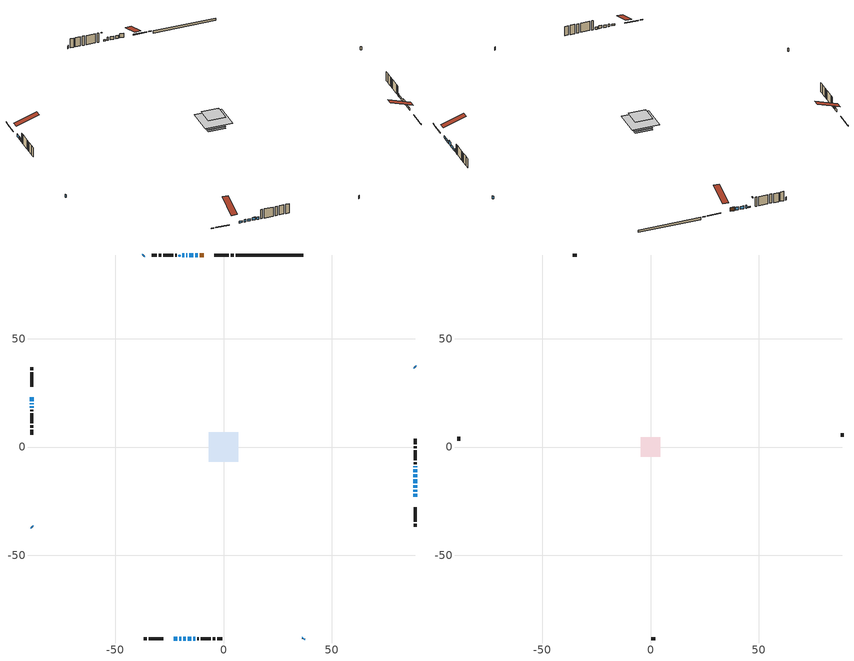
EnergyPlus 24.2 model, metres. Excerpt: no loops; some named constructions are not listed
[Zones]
conditioned space
 floor outside (Floor1 construction): -0.5,-0.5 -0.5,0.5 0.5,0.5 0.5,-0.5 z0.61
 floor outside (Floor2 construction): -1.32,-1.32 -1.32,1.32 1.32,1.32 1.32,-1.32 z0.61
 floor adiabatic (Floor5 construction): -4.44,-4.44 -4.44,4.44 4.44,4.44 4.44,-4.44 z0.61
 floor adiabatic (AdiabaticFloorConstruction): -6.89,-6.89 -6.89,6.89 6.89,6.89 6.89,-6.89 z3.05
 floor foundation (Slab1 construction): -4.44,-4.44 -4.44,4.44 4.44,4.44 4.44,-4.44 z-0.52
 floor foundation (Slab2 construction): -3.64,-3.64 -3.64,3.64 3.64,3.64 3.64,-3.64 z0
 wall outside (RimJoist1 construction): 4.67,88.77 3.4,88.77 / -36.77,-88.77 -35.5,-88.77 / -88.77,36.77 -88.77,35.5 / 88.77,-36.77 88.77,-35.5 z0.61:0.91
 wall outside (RimJoist2 construction): 2.48,88.77 -4.3,88.77 / -34.57,-88.77 -27.79,-88.77 / -88.77,34.57 -88.77,27.79 / 88.77,-34.57 88.77,-27.79 z0.61:0.91
 wall outside (AdiabaticWallConstruction 1): -9.16,88.77 -10.94,88.77 z0.61:2.64
 wall outside (AdiabaticWallConstruction): -11.87,88.77 -13.09,88.77 / -14.02,88.77 -15.85,88.77 / -88.77,22.93 -88.77,21.1 / -16.49,-88.77 -14.96,-88.77 z0.61:2.13; -16.77,88.77 -17.23,88.77 / -88.77,20.17 -88.77,19.71 / 36.77,-88.77 37.09,-88.44 / -88.77,-36.77 -88.44,-37.09 / 88.77,-9.43 88.77,-8.82 / 88.77,36.77 88.33,37.2 / -36.77,88.77 -37.2,88.33 z0.61:2.14; -22.93,-88.77 -21.4,-88.77 z0.61:1.53; -20.48,-88.77 -19.56,-88.77 / 88.77,-22.93 88.77,-21.71 / 88.77,-20.78 88.77,-19.87 / -18.63,-88.77 -17.41,-88.77 / -88.77,18.79 -88.77,18.17 / 88.77,-18.94 88.77,-17.72 / -14.03,-88.77 -13.12,-88.77 / 88.77,-14.03 88.77,-12.51 z0.61:1.83; -18.16,88.77 -19.08,88.77 z0.61:1.22; 88.77,-16.79 88.77,-14.96 z0.61:2.64; 88.77,-11.58 88.77,-10.36 z0.61:1.68
 wall outside (Wall1 construction): -21.54,88.77 -22.31,88.77 / -12.19,-88.77 -11.43,-88.77 / -88.77,17.25 -88.77,16.48 / 88.77,-7.89 88.77,-7.13 z0.61:5.49
 wall outside (Wall2 construction): -23.24,88.77 -27.89,88.77 / -10.5,-88.77 -5.84,-88.77 / -88.77,15.55 -88.77,10.9 / 88.77,-6.2 88.77,-1.55 z0.61:5.49
 wall outside (Wall3 construction): -28.82,88.77 -29.83,88.77 / -4.92,-88.77 -3.9,-88.77 / -88.77,9.97 -88.77,8.96 / 88.77,-0.62 88.77,0.39 z0.61:5.49
 wall outside (Wall4 construction): -30.76,88.77 -33.14,88.77 / -2.97,-88.77 -0.59,-88.77 / -88.77,8.03 -88.77,5.65 / 88.77,1.32 88.77,3.71 z0.61:5.49
 wall foundation (FoundationWall1 construction): 36.77,88.77 5.6,88.77 z-0.52:0.61
 window (WindowConstruction): -11.87,88.77 -13.09,88.77 z0.61:2.13
 window (WindowConstruction 9): -14.02,88.77 -15.85,88.77 z0.61:2.13
 window (WindowConstruction 10): -88.77,22.93 -88.77,21.1 z0.61:2.13
 window (WindowConstruction 11): -16.77,88.77 -17.23,88.77 z0.61:2.13
 window (WindowConstruction 12): -88.77,20.17 -88.77,19.71 z0.61:2.13
 window (WindowConstruction 13): -22.93,-88.77 -21.41,-88.77 z0.61:1.52
 window (WindowConstruction 14): -20.48,-88.77 -19.56,-88.77 z0.61:1.83
 window (WindowConstruction 15): -18.16,88.77 -19.08,88.77 z0.61:1.22
 window (WindowConstruction 16): 88.77,-22.93 88.77,-21.71 z0.61:1.83
 window (WindowConstruction 1): 88.77,-20.78 88.77,-19.87 z0.61:1.83
 window (WindowConstruction 17): -18.63,-88.77 -17.41,-88.77 z0.61:1.83
 window (WindowConstruction 18): -16.48,-88.77 -14.96,-88.77 z0.61:2.13
 window (WindowConstruction 19): 36.77,-88.77 37.09,-88.44 z0.61:2.13
 window (WindowConstruction 20): -88.77,-36.77 -88.44,-37.09 z0.61:2.13
 window (WindowConstruction 21): -88.77,18.79 -88.77,18.18 z0.61:1.83
 window (WindowConstruction 22): 88.77,-18.94 88.77,-17.72 z0.61:1.83
 window (WindowConstruction 2): 88.77,-16.79 88.77,-14.96 z0.61:2.64
 window (WindowConstruction 3): -14.03,-88.77 -13.12,-88.77 z0.61:1.83
 window (WindowConstruction 4): 88.77,-14.03 88.77,-12.51 z0.61:1.83
 window (WindowConstruction 5): 88.77,-11.58 88.77,-10.36 z0.61:1.68
 window (WindowConstruction 6): 88.77,-9.43 88.77,-8.82 z0.61:2.13
 window (WindowConstruction 7): 88.77,36.77 88.34,37.2 z0.61:2.13
 window (WindowConstruction 8): -36.77,88.77 -37.2,88.34 z0.61:2.13
 door (Door): -9.17,88.77 -10.94,88.77 z0.61:2.64
 ceiling adiabatic (AdiabaticFloorConstruction): 6.89,-6.89 6.89,6.89 -6.89,6.89 -6.89,-6.89 z3.05
 roof outside (AdiabaticRoofConstruction): -20.62,88.77,5.49 -20.62,88.19,5.68 -20,88.19,5.68 -20,88.77,5.49
 skylight (SkylightConstruction): -20.61,88.77,5.49 -20.61,88.19,5.68 -20,88.19,5.68 -20,88.77,5.49
attic - vented
 floor to conditioned space (Floor3 construction Reversed): -4.44,-4.44 -4.44,4.44 4.44,4.44 4.44,-4.44 z5.49
 floor to conditioned space (Floor4 construction Reversed): -3.81,-3.81 -3.81,3.81 3.81,3.81 3.81,-3.81 z5.49
 wall outside (Wall5 construction): -34.07,88.77 -35.84,88.77 / 0.34,-88.77 2.11,-88.77 / -88.77,4.72 -88.77,2.95 / 88.77,4.64 88.77,6.4 z0.61:5.49
 roof outside (Roof1 construction): -8.24,88.77,5.49 -8.24,77.36,9.29 -5.23,77.36,9.29 -5.23,88.77,5.49; -23.86,-88.77,5.49 -23.86,-77.36,9.29 -26.86,-77.36,9.29 -26.86,-88.77,5.49; -88.77,23.86,5.49 -77.36,23.86,9.29 -77.36,26.86,9.29 -88.77,26.86,5.49; 88.77,-23.86,5.49 77.36,-23.86,9.29 77.36,-26.86,9.29 88.77,-26.86,5.49
[Material] Roughness=Rough; Thermal Absorptance=0.9
Name | Thickness {m} | Conductivity {W/m-K} | Density {kg/m3} | Specific Heat {J/kg-K} | Solar Absorptance | Visible Absorptance
ceiling loosefill ins | 0.169333 | 0.0480833 | 16.02 | 1046.75 | 0.7 | 0.7
ceiling stud and cavity | 0.1397 | 0.146109 | 65.682 | 1177.47 | 0.7 | 0.7
ceiling stud and cavity 1 | 0.1397 | 0.143726 | 65.682 | 1177.47 | 0.7 | 0.7
gypsum board | 0.0127 | 0.160291 | 801 | 837.4 | 0.6 | 0.6
[Construction]
Floor3 construction: ceiling loosefill ins, ceiling stud and cavity, gypsum board
Floor4 construction: ceiling loosefill ins, ceiling stud and cavity 1, gypsum board
[EnergyManagementSystem:Program]
component_loads_program: Set loads_htg_walls = 0; Set loads_htg_rim_joists = 0; Set loads_htg_foundation_walls = 0; Set loads_htg_floors = 0; Set loads_htg_slabs = 0; Set loads_htg_ceilings = 0; Set loads_htg_roofs = 0; Set loads_htg_windows_conduction = 0; Set loads_htg_windows_solar = 0; Set loads_htg_doors = 0; Set loads_htg_skylights_conduction = 0; Set loads_htg_skylights_solar = 0; Set loads_htg_internal_mass = 0; Set loads_htg_intgains = 0; Set loads_htg_lighting = 0; Set loads_htg_infil = 0; Set loads_htg_mechvent = 0; Set loads_htg_natvent = 0; Set loads_htg_whf = 0; Set loads_htg_ducts = 0; Set loads_clg_walls = 0; Set loads_clg_rim_joists = 0; Set loads_clg_foundation_walls = 0; Set loads_clg_floors = 0; Set loads_clg_slabs = 0; Set loads_clg_ceilings = 0; Set loads_clg_roofs = 0; Set loads_clg_windows_conduction = 0; Set loads_clg_windows_solar = 0; Set loads_clg_doors = 0; Set loads_clg_skylights_conduction = 0; Set loads_clg_skylights_solar = 0; Set loads_clg_internal_mass = 0; Set loads_clg_intgains = 0; Set loads_clg_lighting = 0; Set loads_clg_infil = 0; Set loads_clg_mechvent = 0; Set loads_clg_natvent = 0; Set loads_clg_whf = 0; Set loads_clg_ducts = 0; Set hr_walls = 0; Set hr_walls = hr_walls + s_conv_18 + s_ig_18 + s_sol_18 + s_lgt_18 + s_surf_18; Set hr_walls = hr_walls + s_conv_19 + s_ig_19 + s_sol_19 + s_lgt_19 + s_surf_19; Set hr_walls = hr_walls + s_conv_20 + s_ig_20 + s_sol_20 + s_lgt_20 + s_surf_20; Set hr_walls = hr_walls + s_conv_21 + s_ig_21 + s_sol_21 + s_lgt_21 + s_surf_21; Set hr_walls = hr_walls + s_conv_22 + s_ig_22 + s_sol_22 + s_lgt_22 + s_surf_22; Set hr_walls = hr_walls + s_conv_23 + s_ig_23 + s_sol_23 + s_lgt_23 + s_surf_23; Set hr_walls = hr_walls + s_conv_24 + s_ig_24 + s_sol_24 + s_lgt_24 + s_surf_24; Set hr_walls = hr_walls + s_conv_25 + s_ig_25 + s_sol_25 + s_lgt_25 + s_surf_25; Set hr_walls = hr_walls + s_conv_26 + s_ig_26 + s_sol_26 + s_lgt_26 + s_surf_26; Set hr_walls = hr_walls + s_conv_27 + s_ig_27 + s_sol_27 + s_lgt_27 + s_surf_27; Set hr_walls = hr_walls + s_conv_28 + s_ig_28 + s_sol_28 + s_lgt_28 + s_surf_28; Set hr_walls = hr_walls + s_conv_29 + s_ig_29 + s_sol_29 + s_lgt_29 + s_surf_29; Set hr_walls = hr_walls + s_conv_30 + s_ig_30 + s_sol_30 + s_lgt_30 + s_surf_30; Set hr_walls = hr_walls + s_conv_31 + s_ig_31 + s_sol_31 + s_lgt_31 + s_surf_31; Set hr_walls = hr_walls + s_conv_32 + s_ig_32 + s_sol_32 + s_lgt_32 + s_surf_32; Set hr_walls = hr_walls + s_conv_33 + s_ig_33 + s_sol_33 + s_lgt_33 + s_surf_33; Set hr_rim_joists = 0; Set hr_rim_joists = hr_rim_joists + s_conv_8 + s_ig_8 + s_sol_8 + s_lgt_8 + s_surf_8; Set hr_rim_joists = hr_rim_joists + s_conv_9 + s_ig_9 + s_sol_9 + s_lgt_9 + s_surf_9; Set hr_rim_joists = hr_rim_joists + s_conv_10 + s_ig_10 + s_sol_10 + s_lgt_10 + s_surf_10; Set hr_rim_joists = hr_rim_joists + s_conv_11 + s_ig_11 + s_sol_11 + s_lgt_11 + s_surf_11; Set hr_rim_joists = hr_rim_joists + s_conv_12 + s_ig_12 + s_sol_12 + s_lgt_12 + s_surf_12; Set hr_rim_joists = hr_rim_joists + s_conv_13 + s_ig_13 + s_sol_13 + s_lgt_13 + s_surf_13; Set hr_rim_joists = hr_rim_joists + s_conv_14 + s_ig_14 + s_sol_14 + s_lgt_14 + s_surf_14; Set hr_rim_joists = hr_rim_joists + s_conv_15 + s_ig_15 + s_sol_15 + s_lgt_15 + s_surf_15; Set hr_foundation_walls = 0; Set hr_foundation_walls = hr_foundation_walls + s_conv_5 + s_ig_5 + s_sol_5 + s_lgt_5 + s_surf_5; Set hr_floors = 0; Set hr_floors = hr_floors + s_conv + s_ig + s_sol + s_lgt + s_surf; Set hr_floors = hr_floors + s_conv_1 + s_ig_1 + s_sol_1 + s_lgt_1 + s_surf_1; Set hr_floors = hr_floors + s_conv_4 + s_ig_4 + s_sol_4 + s_lgt_4 + s_surf_4; Set hr_slabs = 0; Set hr_slabs = hr_slabs + s_conv_16 + s_ig_16 + s_sol_16 + s_lgt_16 + s_surf_16; Set hr_slabs = hr_slabs + s_conv_17 + s_ig_17 + s_sol_17 + s_lgt_17 + s_surf_17; Set hr_ceilings = 0; Set hr_ceilings = hr_ceilings + s_conv_2 + s_ig_2 + s_sol_2 + s_lgt_2 + s_surf_2; Set hr_ceilings = hr_ceilings + s_conv_3 + s_ig_3 + s_sol_3 + s_lgt_3 + s_surf_3; Set hr_roofs = 0; Set hr_windows_conduction = 0; Set hr_windows_conduction = hr_windows_conduction + ss_conv_1; Set hr_windows_conduction = hr_windows_conduction + ss_ig_1; Set hr_windows_conduction = hr_windows_conduction + ss_surf_1; Set hr_windows_conduction = hr_windows_conduction + ss_conv_2; Set hr_windows_conduction = hr_windows_conduction + ss_ig_2; Set hr_windows_conduction = hr_windows_conduction + ss_surf_2; Set hr_windows_conduction = hr_windows_conduction + ss_conv_3; Set hr_windows_conduction = hr_windows_conduction + ss_ig_3; Set hr_windows_conduction = hr_windows_conduction + ss_surf_3; Set hr_windows_conduction = hr_windows_conduction + ss_conv_4; Set hr_windows_conduction = hr_windows_conduction + ss_ig_4; Set hr_windows_conduction = hr_windows_conduction + ss_surf_4; Set hr_windows_conduction = hr_windows_conduction + ss_conv_5; Set hr_windows_conduction = hr_windows_conduction + ss_ig_5; Set hr_windows_conduction = hr_windows_conduction + ss_surf_5; Set hr_windows_conduction = hr_windows_conduction + ss_conv_6; Set hr_windows_conduction = hr_windows_conduction + ss_ig_6; Set hr_windows_conduction = hr_windows_conduction + ss_surf_6; Set hr_windows_conduction = hr_windows_conduction + ss_conv_7; Set hr_windows_conduction = hr_windows_conduction + ss_ig_7; Set hr_windows_conduction = hr_windows_conduction + ss_surf_7; Set hr_windows_conduction = hr_windows_conduction + ss_conv_8; Set hr_windows_conduction = hr_windows_conduction + ss_ig_8; Set hr_windows_conduction = hr_windows_conduction + ss_surf_8; Set hr_windows_conduction = hr_windows_conduction + ss_conv_9; Set hr_windows_conduction = hr_windows_conduction + ss_ig_9; Set hr_windows_conduction = hr_windows_conduction + ss_surf_9; Set hr_windows_conduction = hr_windows_conduction + ss_conv_10; Set hr_windows_conduction = hr_windows_conduction + ss_ig_10; Set hr_windows_conduction = hr_windows_conduction + ss_surf_10; Set hr_windows_conduction = hr_windows_conduction + ss_conv_11; Set hr_windows_conduction = hr_windows_conduction + ss_ig_11; Set hr_windows_conduction = hr_windows_conduction + ss_surf_11; Set hr_windows_conduction = hr_windows_conduction + ss_conv_12; Set hr_windows_conduction = hr_windows_conduction + ss_ig_12; Set hr_windows_conduction = hr_windows_conduction + ss_surf_12; Set hr_windows_conduction = hr_windows_conduction + ss_conv_13; Set hr_windows_conduction = hr_windows_conduction + ss_ig_13; Set hr_windows_conduction = hr_windows_conduction + ss_surf_13; Set hr_windows_conduction = hr_windows_conduction + ss_conv_14; Set hr_windows_conduction = hr_windows_conduction + ss_ig_14; Set hr_windows_conduction = hr_windows_conduction + ss_surf_14; Set hr_windows_conduction = hr_windows_conduction + ss_conv_15; Set hr_windows_conduction = hr_windows_conduction + ss_ig_15; Set hr_windows_conduction = hr_windows_conduction + ss_surf_15; Set hr_windows_conduction = hr_windows_conduction + ss_conv_16; Set hr_windows_conduction = hr_windows_conduction + ss_ig_16; Set hr_windows_conduction = hr_windows_conduction + ss_surf_16; Set hr_windows_conduction = hr_windows_conduction + ss_conv_18; Set hr_windows_conduction = hr_windows_conduction + ss_ig_18; Set hr_windows_conduction = hr_windows_conduction + ss_surf_18; Set hr_windows_conduction = hr_windows_conduction + ss_conv_19; Set hr_windows_conduction = hr_windows_conduction + ss_ig_19; Set hr_windows_conduction = hr_windows_conduction + ss_surf_19; Set hr_windows_conduction = hr_windows_conduction + ss_conv_20; Set hr_windows_conduction = hr_windows_conduction + ss_ig_20; Set hr_windows_conduction = hr_windows_conduction + ss_surf_20; Set hr_windows_conduction = hr_windows_conduction + ss_conv_21; Set hr_windows_conduction = hr_windows_conduction + ss_ig_21; Set hr_windows_conduction = hr_windows_conduction + ss_surf_21; Set hr_windows_conduction = hr_windows_conduction + ss_conv_22; Set hr_windows_conduction = hr_windows_conduction + ss_ig_22; Set hr_windows_conduction = hr_windows_conduction + ss_surf_22; Set hr_windows_conduction = hr_windows_conduction + ss_conv_23; Set hr_windows_conduction = hr_windows_conduction + ss_ig_23; Set hr_windows_conduction = hr_windows_conduction + ss_surf_23; Set hr_windows_conduction = hr_windows_conduction + ss_conv_24; Set hr_windows_conduction = hr_windows_conduction + ss_ig_24; Set hr_windows_conduction = hr_windows_conduction + ss_surf_24; Set hr_windows_solar = 0; Set hr_windows_solar = hr_windows_solar - ss_trans_in * ZoneTimestep * 3600 + ss_back_out * ZoneTimestep * 3600 + ss_trans_out * ZoneTimestep * 3600; Set hr_windows_solar = hr_windows_solar - ss_trans_in_1 * ZoneTimestep * 3600 + ss_back_out_1 * ZoneTimestep * 3600 + ss_trans_out_1 * ZoneTimestep * 3600; Set hr_windows_solar = hr_windows_solar - ss_trans_in_2 * ZoneTimestep * 3600 + ss_back_out_2 * ZoneTimestep * 3600 + ss_trans_out_2 * ZoneTimestep * 3600; Set hr_windows_solar = hr_windows_solar - ss_trans_in_3 * ZoneTimestep * 3600 + ss_back_out_3 * ZoneTimestep * 3600 + ss_trans_out_3 * ZoneTimestep * 3600; Set hr_windows_solar = hr_windows_solar - ss_trans_in_4 * ZoneTimestep * 3600 + ss_back_out_4 * ZoneTimestep * 3600 + ss_trans_out_4 * ZoneTimestep * 3600; Set hr_windows_solar = hr_windows_solar - ss_trans_in_5 * ZoneTimestep * 3600 + ss_back_out_5 * ZoneTimestep * 3600 + ss_trans_out_5 * ZoneTimestep * 3600; Set hr_windows_solar = hr_windows_solar - ss_trans_in_6 * ZoneTimestep * 3600 + ss_back_out_6 * ZoneTimestep * 3600 + ss_trans_out_6 * ZoneTimestep * 3600; Set hr_windows_solar = hr_windows_solar - ss_trans_in_7 * ZoneTimestep * 3600 + ss_back_out_7 * ZoneTimestep * 3600 + ss_trans_out_7 * ZoneTimestep * 3600; Set hr_windows_solar = hr_windows_solar - ss_trans_in_8 * ZoneTimestep * 3600 + ss_back_out_8 * ZoneTimestep * 3600 + ss_trans_out_8 * ZoneTimestep * 3600; Set hr_windows_solar = hr_windows_solar - ss_trans_in_9 * ZoneTimestep * 3600 + ss_back_out_9 * ZoneTimestep * 3600 + ss_trans_out_9 * ZoneTimestep * 3600; Set hr_windows_solar = hr_windows_solar - ss_trans_in_10 * ZoneTimestep * 3600 + ss_back_out_10 * ZoneTimestep * 3600 + ss_trans_out_10 * ZoneTimestep * 3600; Set hr_windows_solar = hr_windows_solar - ss_trans_in_11 * ZoneTimestep * 3600 + ss_back_out_11 * ZoneTimestep * 3600 + ss_trans_out_11 * ZoneTimestep * 3600; Set hr_windows_solar = hr_windows_solar - ss_trans_in_12 * ZoneTimestep * 3600 + ss_back_out_12 * ZoneTimestep * 3600 + ss_trans_out_12 * ZoneTimestep * 3600; Set hr_windows_solar = hr_windows_solar - ss_trans_in_13 * ZoneTimestep * 3600 + ss_back_out_13 * ZoneTimestep * 3600 + ss_trans_out_13 * ZoneTimestep * 3600; Set hr_windows_solar = hr_windows_solar - ss_trans_in_14 * ZoneTimestep * 3600 + ss_back_out_14 * ZoneTimestep * 3600 + ss_trans_out_14 * ZoneTimestep * 3600; Set hr_windows_solar = hr_windows_solar - ss_trans_in_15 * ZoneTimestep * 3600 + ss_back_out_15 * ZoneTimestep * 3600 + ss_trans_out_15 * ZoneTimestep * 3600; Set hr_windows_solar = hr_windows_solar - ss_trans_in_17 * ZoneTimestep * 3600 + ss_back_out_17 * ZoneTimestep * 3600 + ss_trans_out_17 * ZoneTimestep * 3600; Set hr_windows_solar = hr_windows_solar - ss_trans_in_18 * ZoneTimestep * 3600 + ss_back_out_18 * ZoneTimestep * 3600 + ss_trans_out_18 * ZoneTimestep * 3600; Set hr_windows_solar = hr_windows_solar - ss_trans_in_19 * ZoneTimestep * 3600 + ss_back_out_19 * ZoneTimestep * 3600 + ss_trans_out_19 * ZoneTimestep * 3600; Set hr_windows_solar = hr_windows_solar - ss_trans_in_20 * ZoneTimestep * 3600 + ss_back_out_20 * ZoneTimestep * 3600 + ss_trans_out_20 * ZoneTimestep * 3600; Set hr_windows_solar = hr_windows_solar - ss_trans_in_21 * ZoneTimestep * 3600 + ss_back_out_21 * ZoneTimestep * 3600 + ss_trans_out_21 * ZoneTimestep * 3600; Set hr_windows_solar = hr_windows_solar - ss_trans_in_22 * ZoneTimestep * 3600 + ss_back_out_22 * ZoneTimestep * 3600 + ss_trans_out_22 * ZoneTimestep * 3600; Set hr_windows_solar = hr_windows_solar - ss_trans_in_23 * ZoneTimestep * 3600 + ss_back_out_23 * ZoneTimestep * 3600 + ss_trans_out_23 * ZoneTimestep * 3600; Set hr_doors = 0; Set hr_doors = hr_doors + ss_sol; Set hr_doors = hr_doors + ss_lgt; Set hr_doors = hr_doors + ss_conv; Set hr_doors = hr_doors + ss_ig; Set hr_doors = hr_doors + ss_surf; Set hr_skylights_conduction = 0; Set hr_skylights_conduction = hr_skylights_conduction + ss_conv_17; Set hr_skylights_conduction = hr_skylights_conduction + ss_ig_17; Set hr_skylights_conduction = hr_skylights_conduction + ss_surf_17; Set hr_skylights_solar = 0; Set hr_skylights_solar = hr_skylights_solar - ss_trans_in_16 * ZoneTimestep * 3600 + ss_back_out_16 * ZoneTimestep * 3600 + ss_trans_out_16 * ZoneTimestep * 3600; Set hr_internal_mass = 0; Set hr_internal_mass = hr_internal_mass + s_conv_6 + s_ig_6 + s_sol_6 + s_lgt_6 + s_surf_6; Set hr_internal_mass = hr_internal_mass + s_conv_7 + s_ig_7 + s_sol_7 + s_lgt_7 + s_surf_7; Set hr_internal_mass = hr_internal_mass + im_conv + im_ig + im_sol + im_lgt + im_surf; Set hr_internal_mass = hr_internal_mass + im_conv_1 + im_ig_1 + im_sol_1 + im_lgt_1 + im_surf_1; Set hr_intgains = 0; Set hr_intgains = hr_intgains - ig_ee_conv - ig_ee_rad - ig_ee_conv_1 - ig_ee_rad_1 - ig_ee_conv_2 - ig_ee_rad_2 - ig_ee_conv_3 - ig_ee_rad_3 - ig_ee_conv_4 - ig_ee_rad_4 - ig_ee_conv_5 - ig_ee_rad_5 - ig_ee_conv_6 - ig_ee_rad_6 - ig_oe_conv - ig_oe_rad - ig_oe_conv_1 - ig_oe_rad_1 - ig_oe_conv_2 - ig_oe_rad_2 - ig_oe_conv_3 - ig_oe_rad_3 - ig_oe_conv_4 - ig_oe_rad_4 - ig_ppl_conv - ig_ppl_rad; Set hr_lighting = 0; Set hr_lighting = hr_lighting - ig_lgt_conv - ig_lgt_rad - ig_lgt_vis; Set hr_infil = 0; Set hr_infil = hr_infil - airflow_gain + airflow_loss; Set hr_natvent = 0; Set hr_natvent = hr_natvent - airflow_gain_1 + airflow_loss_1; Set hr_whf = 0; Set hr_whf = hr_whf - airflow_gain_2 + airflow_loss_2; Set hr_mechvent = 0; Set hr_mechvent = hr_mechvent - mv_conv - mv_rad - mv_conv_1 - mv_rad_1 - mv_conv_2 - mv_rad_2 - mv_conv_3 - mv_rad_3 - mv_conv_4 - mv_rad_4 - mv_conv_5 - mv_rad_5 - mv_conv_6 - mv_rad_6; Set hr_ducts = 0; Set hr_intgains = hr_intgains + dhw_loss * (1.0*(1-dhw_rtf) + 1.0*dhw_rtf); Set htg_mode = 0; Set clg_mode = 0; If (htg_load_cond > 0); Set htg_mode = 1.0; ElseIf (clg_load_cond > 0); Set clg_mode = 0.0; Else; Set htg_season = 0; Set clg_season = 0; If ((DayOfYear >= 1) && (DayOfYear <= 365)); Set clg_season = 1; EndIf; If ((DayOfYear >= 1) && (DayOfYear <= 365)); Set htg_season = 1; EndIf; If ((airflow_gain_1 <> 0) || (airflow_loss_1 <> 0)) && (clg_season == 1); Set clg_mode = 0.0; ElseIf ((airflow_gain_2 <> 0) || (airflow_loss_2 <> 0)) && (clg_season == 1); Set clg_mode = 0.0; Else; Set Tmid_setpoint = (htg_sp_s_1 + clg_sp_s_1) / 2; If (tin_s_1 > Tmid_setpoint) && (clg_season == 1); Set clg_mode = 0.0; ElseIf (tin_s_1 < Tmid_setpoint) && (htg_season == 1); Set htg_mode = 1.0; EndIf; EndIf; EndIf; Set loads_htg_walls = loads_htg_walls + (hr_walls * htg_mode * 1); Set loads_htg_rim_joists = loads_htg_rim_joists + (hr_rim_joists * htg_mode * 1); Set loads_htg_foundation_walls = loads_htg_foundation_walls + (hr_foundation_walls * htg_mode * 1); Set loads_htg_floors = loads_htg_floors + (hr_floors * htg_mode * 1); Set loads_htg_slabs = loads_htg_slabs + (hr_slabs * htg_mode * 1); Set loads_htg_ceilings = loads_htg_ceilings + (hr_ceilings * htg_mode * 1); Set loads_htg_roofs = loads_htg_roofs + (hr_roofs * htg_mode * 1); Set loads_htg_windows_conduction = loads_htg_windows_conduction + (hr_windows_conduction * htg_mode * 1); Set loads_htg_windows_solar = loads_htg_windows_solar + (hr_windows_solar * htg_mode * 1); Set loads_htg_doors = loads_htg_doors + (hr_doors * htg_mode * 1); Set loads_htg_skylights_conduction = loads_htg_skylights_conduction + (hr_skylights_conduction * htg_mode * 1); Set loads_htg_skylights_solar = loads_htg_skylights_solar + (hr_skylights_solar * htg_mode * 1); Set loads_htg_internal_mass = loads_htg_internal_mass + (hr_internal_mass * htg_mode * 1); Set loads_htg_intgains = loads_htg_intgains + (hr_intgains * htg_mode * 1); Set loads_htg_lighting = loads_htg_lighting + (hr_lighting * htg_mode * 1); Set loads_htg_infil = loads_htg_infil + (hr_infil * htg_mode * 1); Set loads_htg_mechvent = loads_htg_mechvent + (hr_mechvent * htg_mode * 1); Set loads_htg_natvent = loads_htg_natvent + (hr_natvent * htg_mode * 1); Set loads_htg_whf = loads_htg_whf + (hr_whf * htg_mode * 1); Set loads_htg_ducts = loads_htg_ducts + (hr_ducts * htg_mode * 1); Set loads_clg_walls = loads_clg_walls + (-hr_walls * clg_mode * 1); Set loads_clg_rim_joists = loads_clg_rim_joists + (-hr_rim_joists * clg_mode * 1); Set loads_clg_foundation_walls = loads_clg_foundation_walls + (-hr_foundation_walls * clg_mode * 1); Set loads_clg_floors = loads_clg_floors + (-hr_floors * clg_mode * 1); Set loads_clg_slabs = loads_clg_slabs + (-hr_slabs * clg_mode * 1); Set loads_clg_ceilings = loads_clg_ceilings + (-hr_ceilings * clg_mode * 1); Set loads_clg_roofs = loads_clg_roofs + (-hr_roofs * clg_mode * 1); Set loads_clg_windows_conduction = loads_clg_windows_conduction + (-hr_windows_conduction * clg_mode * 1); Set loads_clg_windows_solar = loads_clg_windows_solar + (-hr_windows_solar * clg_mode * 1); Set loads_clg_doors = loads_clg_doors + (-hr_doors * clg_mode * 1); Set loads_clg_skylights_conduction = loads_clg_skylights_conduction + (-hr_skylights_conduction * clg_mode * 1); Set loads_clg_skylights_solar = loads_clg_skylights_solar + (-hr_skylights_solar * clg_mode * 1); Set loads_clg_internal_mass = loads_clg_internal_mass + (-hr_internal_mass * clg_mode * 1); Set loads_clg_intgains = loads_clg_intgains + (-hr_intgains * clg_mode * 1); Set loads_clg_lighting = loads_clg_lighting + (-hr_lighting * clg_mode * 1); Set loads_clg_infil = loads_clg_infil + (-hr_infil * clg_mode * 1); Set loads_clg_mechvent = loads_clg_mechvent + (-hr_mechvent * clg_mode * 1); Set loads_clg_natvent = loads_clg_natvent + (-hr_natvent * clg_mode * 1); Set loads_clg_whf = loads_clg_whf + (-hr_whf * clg_mode * 1); Set loads_clg_ducts = loads_clg_ducts + (-hr_ducts * clg_mode * 1)
[Schedule:Day:Interval]
interior lighting schedule day: No, 01:00, 0.108182, 04:00, 0.0901515, 05:00, 0.0991667, 06:00, 0.162273, 07:00, 0.270455, 08:00, 0.342576, 10:00, 0.369621, 11:00, 0.351591, 12:00, 0.333561, 13:00, 0.324545, 14:00, 0.31553, 15:00, 0.333561, 16:00, 0.369621, 17:00, 0.450758, 18:00, 0.585985, 19:00, 0.775303, 20:00, 0.955606, 21:00, 0.991667, 22:00, 0.712197, 23:00, 0.360606, 24:00, 0.162273
interior lighting schedule day 1: No, 01:00, 0.100909, 04:00, 0.0840909, 05:00, 0.0925, 06:00, 0.151364, 07:00, 0.252273, 08:00, 0.319545, 10:00, 0.344773, 11:00, 0.327955, 12:00, 0.311136, 13:00, 0.302727, 14:00, 0.294318, 15:00, 0.311136, 16:00, 0.344773, 17:00, 0.420455, 18:00, 0.546591, 19:00, 0.723182, 20:00, 0.891364, 21:00, 0.925, 22:00, 0.664318, 23:00, 0.336364, 24:00, 0.151364
interior lighting schedule day 2: No, 01:00, 0.0927273, 04:00, 0.0772727, 05:00, 0.085, 06:00, 0.139091, 07:00, 0.231818, 08:00, 0.293636, 10:00, 0.316818, 11:00, 0.301364, 12:00, 0.285909, 13:00, 0.278182, 14:00, 0.270455, 15:00, 0.285909, 16:00, 0.316818, 17:00, 0.386364, 18:00, 0.502273, 19:00, 0.664545, 20:00, 0.819091, 21:00, 0.85, 22:00, 0.610455, 23:00, 0.309091, 24:00, 0.139091
interior lighting schedule day 3: No, 01:00, 0.0845455, 04:00, 0.0704545, 05:00, 0.0775, 06:00, 0.126818, 07:00, 0.211364, 08:00, 0.267727, 10:00, 0.288864, 11:00, 0.274773, 12:00, 0.260682, 13:00, 0.253636, 14:00, 0.246591, 15:00, 0.260682, 16:00, 0.288864, 17:00, 0.352273, 18:00, 0.457955, 19:00, 0.605909, 20:00, 0.746818, 21:00, 0.775, 22:00, 0.556591, 23:00, 0.281818, 24:00, 0.126818
interior lighting schedule day 4: No, 01:00, 0.0763636, 04:00, 0.0636364, 05:00, 0.07, 06:00, 0.114545, 07:00, 0.190909, 08:00, 0.241818, 10:00, 0.260909, 11:00, 0.248182, 12:00, 0.235455, 13:00, 0.229091, 14:00, 0.222727, 15:00, 0.235455, 16:00, 0.260909, 17:00, 0.318182, 18:00, 0.413636, 19:00, 0.547273, 20:00, 0.674545, 21:00, 0.7, 22:00, 0.502727, 23:00, 0.254545, 24:00, 0.114545
interior lighting schedule day 5: No, 01:00, 0.0727273, 04:00, 0.0606061, 05:00, 0.0666667, 06:00, 0.109091, 07:00, 0.181818, 08:00, 0.230303, 10:00, 0.248485, 11:00, 0.236364, 12:00, 0.224242, 13:00, 0.218182, 14:00, 0.212121, 15:00, 0.224242, 16:00, 0.248485, 17:00, 0.30303, 18:00, 0.393939, 19:00, 0.521212, 20:00, 0.642424, 21:00, 0.666667, 22:00, 0.478788, 23:00, 0.242424, 24:00, 0.109091
interior lighting schedule day 6: No, 01:00, 0.0745455, 04:00, 0.0621212, 05:00, 0.0683333, 06:00, 0.111818, 07:00, 0.186364, 08:00, 0.236061, 10:00, 0.254697, 11:00, 0.242273, 12:00, 0.229848, 13:00, 0.223636, 14:00, 0.217424, 15:00, 0.229848, 16:00, 0.254697, 17:00, 0.310606, 18:00, 0.403788, 19:00, 0.534242, 20:00, 0.658485, 21:00, 0.683333, 22:00, 0.490758, 23:00, 0.248485, 24:00, 0.111818
interior lighting schedule day 7: No, 01:00, 0.08, 04:00, 0.0666667, 05:00, 0.0733333, 06:00, 0.12, 07:00, 0.2, 08:00, 0.253333, 10:00, 0.273333, 11:00, 0.26, 12:00, 0.246667, 13:00, 0.24, 14:00, 0.233333, 15:00, 0.246667, 16:00, 0.273333, 17:00, 0.333333, 18:00, 0.433333, 19:00, 0.573333, 20:00, 0.706667, 21:00, 0.733333, 22:00, 0.526667, 23:00, 0.266667, 24:00, 0.12
interior lighting schedule day 8: No, 01:00, 0.0890909, 04:00, 0.0742424, 05:00, 0.0816667, 06:00, 0.133636, 07:00, 0.222727, 08:00, 0.282121, 10:00, 0.304394, 11:00, 0.289545, 12:00, 0.274697, 13:00, 0.267273, 14:00, 0.259848, 15:00, 0.274697, 16:00, 0.304394, 17:00, 0.371212, 18:00, 0.482576, 19:00, 0.638485, 20:00, 0.78697, 21:00, 0.816667, 22:00, 0.586515, 23:00, 0.29697, 24:00, 0.133636
interior lighting schedule day 9: No, 01:00, 0.0972727, 04:00, 0.0810606, 05:00, 0.0891667, 06:00, 0.145909, 07:00, 0.243182, 08:00, 0.30803, 10:00, 0.332348, 11:00, 0.316136, 12:00, 0.299924, 13:00, 0.291818, 14:00, 0.283712, 15:00, 0.299924, 16:00, 0.332348, 17:00, 0.405303, 18:00, 0.526894, 19:00, 0.697121, 20:00, 0.859242, 21:00, 0.891667, 22:00, 0.640379, 23:00, 0.324242, 24:00, 0.145909
interior lighting schedule day 10: No, 01:00, 0.105455, 04:00, 0.0878788, 05:00, 0.0966667, 06:00, 0.158182, 07:00, 0.263636, 08:00, 0.333939, 10:00, 0.360303, 11:00, 0.342727, 12:00, 0.325152, 13:00, 0.316364, 14:00, 0.307576, 15:00, 0.325152, 16:00, 0.360303, 17:00, 0.439394, 18:00, 0.571212, 19:00, 0.755758, 20:00, 0.931515, 21:00, 0.966667, 22:00, 0.694242, 23:00, 0.351515, 24:00, 0.158182
interior lighting schedule day 11: No, 01:00, 0.109091, 04:00, 0.0909091, 05:00, 0.1, 06:00, 0.163636, 07:00, 0.272727, 08:00, 0.345455, 10:00, 0.372727, 11:00, 0.354545, 12:00, 0.336364, 13:00, 0.327273, 14:00, 0.318182, 15:00, 0.336364, 16:00, 0.372727, 17:00, 0.454545, 18:00, 0.590909, 19:00, 0.781818, 20:00, 0.963636, 21:00, 1, 22:00, 0.718182, 23:00, 0.363636, 24:00, 0.163636
interior lighting schedule default day; occupants schedule default day; clothes dryer schedule default day; cooking range schedule default day; mech vent bath fan 0 schedule default day; mech vent bath fan 1 schedule default day; mech vent range fan 0 schedule default day; misc plug loads schedule default day; general water use schedule default day; heating setpoint default day; cooling setpoint default day; clothes dryer exhaust 0 schedule default day; cooling season schedule day; cooling season schedule day 2; cooling season schedule default day; exterior lighting schedule default day; natural vent schedule default day: No, 24:00, 0
occupants schedule day: No, 05:00, 0.426829, 06:00, 0.719512, 07:00, 1, 08:00, 0.670732, 09:00, 0.329268, 14:00, 0.170732, 15:00, 0.231707, 16:00, 0.329268, 17:00, 0.5, 18:00, 0.670732, 19:00, 0.829268, 21:00, 1, 22:00, 0.853659, 23:00, 0.646341, 24:00, 0.426829
clothes dryer schedule day; clothes dryer exhaust 0 schedule day: No, 01:00, 0.123457, 02:00, 0.0740741, 03:00, 0.0493827, 04:00, 0.0246914, 05:00, 0.0493827, 06:00, 0.0740741, 07:00, 0.197531, 08:00, 0.395062, 09:00, 0.592593, 10:00, 0.839506, 11:00, 0.962963, 12:00, 1, 13:00, 0.91358, 14:00, 0.82716, 15:00, 0.716049, 16:00, 0.753086, 17:00, 0.679012, 18:00, 0.666667, 20:00, 0.62963, 21:00, 0.641975, 22:00, 0.666667, 23:00, 0.54321, 24:00, 0.296296
cooking range schedule day: No, 05:00, 0.0597015, 06:00, 0.11194, 07:00, 0.171642, 08:00, 0.291045, 11:00, 0.343284, 12:00, 0.402985, 13:00, 0.462687, 14:00, 0.343284, 15:00, 0.291045, 16:00, 0.402985, 17:00, 0.567164, 18:00, 1, 19:00, 0.850746, 20:00, 0.432836, 21:00, 0.291045, 22:00, 0.231343, 23:00, 0.171642, 24:00, 0.11194
mech vent bath fan 0 schedule day; mech vent bath fan 1 schedule day: No, 07:00, 0, 08:00, 1, 09:00, 0.2, 24:00, 0
mech vent range fan 0 schedule day: No, 18:00, 0, 19:00, 1, 20:00, 0.2, 24:00, 0
misc plug loads schedule day: No, 06:00, 0.705882, 07:00, 0.745098, 08:00, 0.803922, 15:00, 0.823529, 16:00, 0.862745, 17:00, 0.921569, 18:00, 0.980392, 19:00, 1, 20:00, 0.980392, 21:00, 0.941176, 22:00, 0.862745, 23:00, 0.784314, 24:00, 0.72549
general water use schedule day: No, 01:00, 0.315068, 03:00, 0.287671, 04:00, 0.342466, 05:00, 0.369863, 06:00, 0.520548, 07:00, 0.60274, 08:00, 0.534247, 10:00, 0.506849, 11:00, 0.465753, 14:00, 0.479452, 15:00, 0.534247, 16:00, 0.589041, 17:00, 0.69863, 18:00, 0.876712, 19:00, 0.890411, 20:00, 0.986301, 21:00, 1, 22:00, 0.863014, 23:00, 0.616438, 24:00, 0.465753
heating setpoint day: No, 07:00, 18, 23:00, 21, 24:00, 18
cooling setpoint day: No, 24:00, 25
cooling season schedule day 1: No, 24:00, 1
exterior lighting schedule day: No, 01:00, 0.566667, 03:00, 0.524167, 05:00, 0.495833, 06:00, 0.5525, 07:00, 0.623333, 08:00, 0.580833, 09:00, 0.439167, 10:00, 0.354167, 12:00, 0.34, 13:00, 0.354167, 14:00, 0.396667, 15:00, 0.425, 16:00, 0.495833, 17:00, 0.623333, 18:00, 0.793333, 19:00, 0.906667, 20:00, 0.963333, 21:00, 0.991667, 22:00, 0.920833, 23:00, 0.793333, 24:00, 0.665833
exterior lighting schedule day 1: No, 01:00, 0.528571, 03:00, 0.488929, 05:00, 0.4625, 06:00, 0.515357, 07:00, 0.581429, 08:00, 0.541786, 09:00, 0.409643, 10:00, 0.330357, 12:00, 0.317143, 13:00, 0.330357, 14:00, 0.37, 15:00, 0.396429, 16:00, 0.4625, 17:00, 0.581429, 18:00, 0.74, 19:00, 0.845714, 20:00, 0.898571, 21:00, 0.925, 22:00, 0.858929, 23:00, 0.74, 24:00, 0.621071
exterior lighting schedule day 10: No, 01:00, 0.552381, 03:00, 0.510952, 05:00, 0.483333, 06:00, 0.538571, 07:00, 0.607619, 08:00, 0.56619, 09:00, 0.428095, 10:00, 0.345238, 12:00, 0.331429, 13:00, 0.345238, 14:00, 0.386667, 15:00, 0.414286, 16:00, 0.483333, 17:00, 0.607619, 18:00, 0.773333, 19:00, 0.88381, 20:00, 0.939048, 21:00, 0.966667, 22:00, 0.897619, 23:00, 0.773333, 24:00, 0.649048
exterior lighting schedule day 11: No, 01:00, 0.571429, 03:00, 0.528571, 05:00, 0.5, 06:00, 0.557143, 07:00, 0.628571, 08:00, 0.585714, 09:00, 0.442857, 10:00, 0.357143, 12:00, 0.342857, 13:00, 0.357143, 14:00, 0.4, 15:00, 0.428571, 16:00, 0.5, 17:00, 0.628571, 18:00, 0.8, 19:00, 0.914286, 20:00, 0.971429, 21:00, 1, 22:00, 0.928571, 23:00, 0.8, 24:00, 0.671429
exterior lighting schedule day 2: No, 01:00, 0.485714, 03:00, 0.449286, 05:00, 0.425, 06:00, 0.473571, 07:00, 0.534286, 08:00, 0.497857, 09:00, 0.376429, 10:00, 0.303571, 12:00, 0.291429, 13:00, 0.303571, 14:00, 0.34, 15:00, 0.364286, 16:00, 0.425, 17:00, 0.534286, 18:00, 0.68, 19:00, 0.777143, 20:00, 0.825714, 21:00, 0.85, 22:00, 0.789286, 23:00, 0.68, 24:00, 0.570714
exterior lighting schedule day 3: No, 01:00, 0.442857, 03:00, 0.409643, 05:00, 0.3875, 06:00, 0.431786, 07:00, 0.487143, 08:00, 0.453929, 09:00, 0.343214, 10:00, 0.276786, 12:00, 0.265714, 13:00, 0.276786, 14:00, 0.31, 15:00, 0.332143, 16:00, 0.3875, 17:00, 0.487143, 18:00, 0.62, 19:00, 0.708571, 20:00, 0.752857, 21:00, 0.775, 22:00, 0.719643, 23:00, 0.62, 24:00, 0.520357
exterior lighting schedule day 4: No, 01:00, 0.4, 03:00, 0.37, 05:00, 0.35, 06:00, 0.39, 07:00, 0.44, 08:00, 0.41, 09:00, 0.31, 10:00, 0.25, 12:00, 0.24, 13:00, 0.25, 14:00, 0.28, 15:00, 0.3, 16:00, 0.35, 17:00, 0.44, 18:00, 0.56, 19:00, 0.64, 20:00, 0.68, 21:00, 0.7, 22:00, 0.65, 23:00, 0.56, 24:00, 0.47
exterior lighting schedule day 5: No, 01:00, 0.380952, 03:00, 0.352381, 05:00, 0.333333, 06:00, 0.371429, 07:00, 0.419048, 08:00, 0.390476, 09:00, 0.295238, 10:00, 0.238095, 12:00, 0.228571, 13:00, 0.238095, 14:00, 0.266667, 15:00, 0.285714, 16:00, 0.333333, 17:00, 0.419048, 18:00, 0.533333, 19:00, 0.609524, 20:00, 0.647619, 21:00, 0.666667, 22:00, 0.619048, 23:00, 0.533333, 24:00, 0.447619
exterior lighting schedule day 6: No, 01:00, 0.390476, 03:00, 0.36119, 05:00, 0.341667, 06:00, 0.380714, 07:00, 0.429524, 08:00, 0.400238, 09:00, 0.302619, 10:00, 0.244048, 12:00, 0.234286, 13:00, 0.244048, 14:00, 0.273333, 15:00, 0.292857, 16:00, 0.341667, 17:00, 0.429524, 18:00, 0.546667, 19:00, 0.624762, 20:00, 0.66381, 21:00, 0.683333, 22:00, 0.634524, 23:00, 0.546667, 24:00, 0.45881
exterior lighting schedule day 7: No, 01:00, 0.419048, 03:00, 0.387619, 05:00, 0.366667, 06:00, 0.408571, 07:00, 0.460952, 08:00, 0.429524, 09:00, 0.324762, 10:00, 0.261905, 12:00, 0.251429, 13:00, 0.261905, 14:00, 0.293333, 15:00, 0.314286, 16:00, 0.366667, 17:00, 0.460952, 18:00, 0.586667, 19:00, 0.670476, 20:00, 0.712381, 21:00, 0.733333, 22:00, 0.680952, 23:00, 0.586667, 24:00, 0.492381
exterior lighting schedule day 8: No, 01:00, 0.466667, 03:00, 0.431667, 05:00, 0.408333, 06:00, 0.455, 07:00, 0.513333, 08:00, 0.478333, 09:00, 0.361667, 10:00, 0.291667, 12:00, 0.28, 13:00, 0.291667, 14:00, 0.326667, 15:00, 0.35, 16:00, 0.408333, 17:00, 0.513333, 18:00, 0.653333, 19:00, 0.746667, 20:00, 0.793333, 21:00, 0.816667, 22:00, 0.758333, 23:00, 0.653333, 24:00, 0.548333
exterior lighting schedule day 9: No, 01:00, 0.509524, 03:00, 0.47131, 05:00, 0.445833, 06:00, 0.496786, 07:00, 0.560476, 08:00, 0.522262, 09:00, 0.394881, 10:00, 0.318452, 12:00, 0.305714, 13:00, 0.318452, 14:00, 0.356667, 15:00, 0.382143, 16:00, 0.445833, 17:00, 0.560476, 18:00, 0.713333, 19:00, 0.815238, 20:00, 0.86619, 21:00, 0.891667, 22:00, 0.827976, 23:00, 0.713333, 24:00, 0.59869
[Schedule:Week:Daily]
mech vent bath fan 0 schedule Week Rule - Jan1-Dec31: mech vent bath fan 0 schedule day, mech vent bath fan 0 schedule day, mech vent bath fan 0 schedule day, mech vent bath fan 0 schedule day, mech vent bath fan 0 schedule day, mech vent bath fan 0 schedule day, mech vent bath fan 0 schedule day, mech vent bath fan 0 schedule default day, mech vent bath fan 0 schedule default day, mech vent bath fan 0 schedule default day, mech vent bath fan 0 schedule default day, mech vent bath fan 0 schedule default day
mech vent bath fan 1 schedule Week Rule - Jan1-Dec31: mech vent bath fan 1 schedule day, mech vent bath fan 1 schedule day, mech vent bath fan 1 schedule day, mech vent bath fan 1 schedule day, mech vent bath fan 1 schedule day, mech vent bath fan 1 schedule day, mech vent bath fan 1 schedule day, mech vent bath fan 1 schedule default day, mech vent bath fan 1 schedule default day, mech vent bath fan 1 schedule default day, mech vent bath fan 1 schedule default day, mech vent bath fan 1 schedule default day
mech vent range fan 0 schedule Week Rule - Jan1-Dec31: mech vent range fan 0 schedule day, mech vent range fan 0 schedule day, mech vent range fan 0 schedule day, mech vent range fan 0 schedule day, mech vent range fan 0 schedule day, mech vent range fan 0 schedule day, mech vent range fan 0 schedule day, mech vent range fan 0 schedule default day, mech vent range fan 0 schedule default day, mech vent range fan 0 schedule default day, mech vent range fan 0 schedule default day, mech vent range fan 0 schedule default day
misc plug loads schedule Week Rule - Jan1-Dec31: misc plug loads schedule day, misc plug loads schedule day, misc plug loads schedule day, misc plug loads schedule day, misc plug loads schedule day, misc plug loads schedule day, misc plug loads schedule day, misc plug loads schedule default day, misc plug loads schedule default day, misc plug loads schedule default day, misc plug loads schedule default day, misc plug loads schedule default day
general water use schedule Week Rule - Jan1-Dec31: general water use schedule day, general water use schedule day, general water use schedule day, general water use schedule day, general water use schedule day, general water use schedule day, general water use schedule day, general water use schedule default day, general water use schedule default day, general water use schedule default day, general water use schedule default day, general water use schedule default day
heating setpoint Week Rule - Jan1-Dec31: heating setpoint day, heating setpoint day, heating setpoint day, heating setpoint day, heating setpoint day, heating setpoint day, heating setpoint day, heating setpoint default day, heating setpoint default day, heating setpoint default day, heating setpoint default day, heating setpoint default day
clothes dryer exhaust 0 schedule Week Rule - Jan1-Dec31: clothes dryer exhaust 0 schedule day, clothes dryer exhaust 0 schedule day, clothes dryer exhaust 0 schedule day, clothes dryer exhaust 0 schedule day, clothes dryer exhaust 0 schedule day, clothes dryer exhaust 0 schedule day, clothes dryer exhaust 0 schedule day, clothes dryer exhaust 0 schedule default day, clothes dryer exhaust 0 schedule default day, clothes dryer exhaust 0 schedule default day, clothes dryer exhaust 0 schedule default day, clothes dryer exhaust 0 schedule default day
cooling season schedule Week Rule - Jan1-May26: cooling season schedule day, cooling season schedule day, cooling season schedule day, cooling season schedule day, cooling season schedule day, cooling season schedule day, cooling season schedule day, cooling season schedule default day, cooling season schedule default day, cooling season schedule default day, cooling season schedule default day, cooling season schedule default day
cooling season schedule Week Rule - May27-Jun2: cooling season schedule day, cooling season schedule day, cooling season schedule day, cooling season schedule day, cooling season schedule day, cooling season schedule day 1, cooling season schedule day 1, cooling season schedule default day, cooling season schedule default day, cooling season schedule default day, cooling season schedule default day, cooling season schedule default day
cooling season schedule Week Rule - Jun3-Aug25: cooling season schedule day 1, cooling season schedule day 1, cooling season schedule day 1, cooling season schedule day 1, cooling season schedule day 1, cooling season schedule day 1, cooling season schedule day 1, cooling season schedule default day, cooling season schedule default day, cooling season schedule default day, cooling season schedule default day, cooling season schedule default day
cooling season schedule Week Rule - Aug26-Sep1: cooling season schedule day 1, cooling season schedule day 1, cooling season schedule day 1, cooling season schedule day 1, cooling season schedule day 1, cooling season schedule day 1, cooling season schedule day 2, cooling season schedule default day, cooling season schedule default day, cooling season schedule default day, cooling season schedule default day, cooling season schedule default day
cooling season schedule Week Rule - Sep2-Dec31: cooling season schedule day 2, cooling season schedule day 2, cooling season schedule day 2, cooling season schedule day 2, cooling season schedule day 2, cooling season schedule day 2, cooling season schedule day 2, cooling season schedule default day, cooling season schedule default day, cooling season schedule default day, cooling season schedule default day, cooling season schedule default day
exterior lighting schedule Week Rule - Jan1-Jan27: exterior lighting schedule day, exterior lighting schedule day, exterior lighting schedule day, exterior lighting schedule day, exterior lighting schedule day, exterior lighting schedule day, exterior lighting schedule day, exterior lighting schedule default day, exterior lighting schedule default day, exterior lighting schedule default day, exterior lighting schedule default day, exterior lighting schedule default day
exterior lighting schedule Week Rule - Jan28-Feb3: exterior lighting schedule day, exterior lighting schedule day, exterior lighting schedule day, exterior lighting schedule day, exterior lighting schedule day 1, exterior lighting schedule day 1, exterior lighting schedule day 1, exterior lighting schedule default day, exterior lighting schedule default day, exterior lighting schedule default day, exterior lighting schedule default day, exterior lighting schedule default day
exterior lighting schedule Week Rule - Feb4-Feb24: exterior lighting schedule day 1, exterior lighting schedule day 1, exterior lighting schedule day 1, exterior lighting schedule day 1, exterior lighting schedule day 1, exterior lighting schedule day 1, exterior lighting schedule day 1, exterior lighting schedule default day, exterior lighting schedule default day, exterior lighting schedule default day, exterior lighting schedule default day, exterior lighting schedule default day
exterior lighting schedule Week Rule - Feb25-Mar3: exterior lighting schedule day 1, exterior lighting schedule day 1, exterior lighting schedule day 1, exterior lighting schedule day 1, exterior lighting schedule day 2, exterior lighting schedule day 2, exterior lighting schedule day 2, exterior lighting schedule default day, exterior lighting schedule default day, exterior lighting schedule default day, exterior lighting schedule default day, exterior lighting schedule default day
exterior lighting schedule Week Rule - Mar4-Mar31: exterior lighting schedule day 2, exterior lighting schedule day 2, exterior lighting schedule day 2, exterior lighting schedule day 2, exterior lighting schedule day 2, exterior lighting schedule day 2, exterior lighting schedule day 2, exterior lighting schedule default day, exterior lighting schedule default day, exterior lighting schedule default day, exterior lighting schedule default day, exterior lighting schedule default day
exterior lighting schedule Week Rule - Apr1-Apr28: exterior lighting schedule day 3, exterior lighting schedule day 3, exterior lighting schedule day 3, exterior lighting schedule day 3, exterior lighting schedule day 3, exterior lighting schedule day 3, exterior lighting schedule day 3, exterior lighting schedule default day, exterior lighting schedule default day, exterior lighting schedule default day, exterior lighting schedule default day, exterior lighting schedule default day
exterior lighting schedule Week Rule - Apr29-May5: exterior lighting schedule day 3, exterior lighting schedule day 3, exterior lighting schedule day 4, exterior lighting schedule day 4, exterior lighting schedule day 4, exterior lighting schedule day 4, exterior lighting schedule day 4, exterior lighting schedule default day, exterior lighting schedule default day, exterior lighting schedule default day, exterior lighting schedule default day, exterior lighting schedule default day
exterior lighting schedule Week Rule - May6-May26: exterior lighting schedule day 4, exterior lighting schedule day 4, exterior lighting schedule day 4, exterior lighting schedule day 4, exterior lighting schedule day 4, exterior lighting schedule day 4, exterior lighting schedule day 4, exterior lighting schedule default day, exterior lighting schedule default day, exterior lighting schedule default day, exterior lighting schedule default day, exterior lighting schedule default day
exterior lighting schedule Week Rule - May27-Jun2: exterior lighting schedule day 4, exterior lighting schedule day 4, exterior lighting schedule day 4, exterior lighting schedule day 4, exterior lighting schedule day 4, exterior lighting schedule day 5, exterior lighting schedule day 5, exterior lighting schedule default day, exterior lighting schedule default day, exterior lighting schedule default day, exterior lighting schedule default day, exterior lighting schedule default day
exterior lighting schedule Week Rule - Jun3-Jun30: exterior lighting schedule day 5, exterior lighting schedule day 5, exterior lighting schedule day 5, exterior lighting schedule day 5, exterior lighting schedule day 5, exterior lighting schedule day 5, exterior lighting schedule day 5, exterior lighting schedule default day, exterior lighting schedule default day, exterior lighting schedule default day, exterior lighting schedule default day, exterior lighting schedule default day
exterior lighting schedule Week Rule - Jul1-Jul28: exterior lighting schedule day 6, exterior lighting schedule day 6, exterior lighting schedule day 6, exterior lighting schedule day 6, exterior lighting schedule day 6, exterior lighting schedule day 6, exterior lighting schedule day 6, exterior lighting schedule default day, exterior lighting schedule default day, exterior lighting schedule default day, exterior lighting schedule default day, exterior lighting schedule default day
exterior lighting schedule Week Rule - Jul29-Aug4: exterior lighting schedule day 6, exterior lighting schedule day 6, exterior lighting schedule day 6, exterior lighting schedule day 7, exterior lighting schedule day 7, exterior lighting schedule day 7, exterior lighting schedule day 7, exterior lighting schedule default day, exterior lighting schedule default day, exterior lighting schedule default day, exterior lighting schedule default day, exterior lighting schedule default day
exterior lighting schedule Week Rule - Aug5-Aug25: exterior lighting schedule day 7, exterior lighting schedule day 7, exterior lighting schedule day 7, exterior lighting schedule day 7, exterior lighting schedule day 7, exterior lighting schedule day 7, exterior lighting schedule day 7, exterior lighting schedule default day, exterior lighting schedule default day, exterior lighting schedule default day, exterior lighting schedule default day, exterior lighting schedule default day
exterior lighting schedule Week Rule - Aug26-Sep1: exterior lighting schedule day 7, exterior lighting schedule day 7, exterior lighting schedule day 7, exterior lighting schedule day 7, exterior lighting schedule day 7, exterior lighting schedule day 7, exterior lighting schedule day 8, exterior lighting schedule default day, exterior lighting schedule default day, exterior lighting schedule default day, exterior lighting schedule default day, exterior lighting schedule default day
exterior lighting schedule Week Rule - Sep2-Sep29: exterior lighting schedule day 8, exterior lighting schedule day 8, exterior lighting schedule day 8, exterior lighting schedule day 8, exterior lighting schedule day 8, exterior lighting schedule day 8, exterior lighting schedule day 8, exterior lighting schedule default day, exterior lighting schedule default day, exterior lighting schedule default day, exterior lighting schedule default day, exterior lighting schedule default day
exterior lighting schedule Week Rule - Sep30-Oct6: exterior lighting schedule day 8, exterior lighting schedule day 9, exterior lighting schedule day 9, exterior lighting schedule day 9, exterior lighting schedule day 9, exterior lighting schedule day 9, exterior lighting schedule day 9, exterior lighting schedule default day, exterior lighting schedule default day, exterior lighting schedule default day, exterior lighting schedule default day, exterior lighting schedule default day
exterior lighting schedule Week Rule - Oct7-Oct27: exterior lighting schedule day 9, exterior lighting schedule day 9, exterior lighting schedule day 9, exterior lighting schedule day 9, exterior lighting schedule day 9, exterior lighting schedule day 9, exterior lighting schedule day 9, exterior lighting schedule default day, exterior lighting schedule default day, exterior lighting schedule default day, exterior lighting schedule default day, exterior lighting schedule default day
exterior lighting schedule Week Rule - Oct28-Nov3: exterior lighting schedule day 9, exterior lighting schedule day 9, exterior lighting schedule day 9, exterior lighting schedule day 9, exterior lighting schedule day 10, exterior lighting schedule day 10, exterior lighting schedule day 10, exterior lighting schedule default day, exterior lighting schedule default day, exterior lighting schedule default day, exterior lighting schedule default day, exterior lighting schedule default day
exterior lighting schedule Week Rule - Nov4-Nov24: exterior lighting schedule day 10, exterior lighting schedule day 10, exterior lighting schedule day 10, exterior lighting schedule day 10, exterior lighting schedule day 10, exterior lighting schedule day 10, exterior lighting schedule day 10, exterior lighting schedule default day, exterior lighting schedule default day, exterior lighting schedule default day, exterior lighting schedule default day, exterior lighting schedule default day
exterior lighting schedule Week Rule - Nov25-Dec1: exterior lighting schedule day 10, exterior lighting schedule day 10, exterior lighting schedule day 10, exterior lighting schedule day 10, exterior lighting schedule day 10, exterior lighting schedule day 10, exterior lighting schedule day 11, exterior lighting schedule default day, exterior lighting schedule default day, exterior lighting schedule default day, exterior lighting schedule default day, exterior lighting schedule default day
exterior lighting schedule Week Rule - Dec2-Dec31: exterior lighting schedule day 11, exterior lighting schedule day 11, exterior lighting schedule day 11, exterior lighting schedule day 11, exterior lighting schedule day 11, exterior lighting schedule day 11, exterior lighting schedule day 11, exterior lighting schedule default day, exterior lighting schedule default day, exterior lighting schedule default day, exterior lighting schedule default day, exterior lighting schedule default day
natural vent schedule Week Rule - Jan1-Dec31: natural vent schedule default day, natural vent schedule default day, natural vent schedule default day, natural vent schedule default day, natural vent schedule default day, natural vent schedule default day, natural vent schedule default day, natural vent schedule default day, natural vent schedule default day, natural vent schedule default day, natural vent schedule default day, natural vent schedule default day
